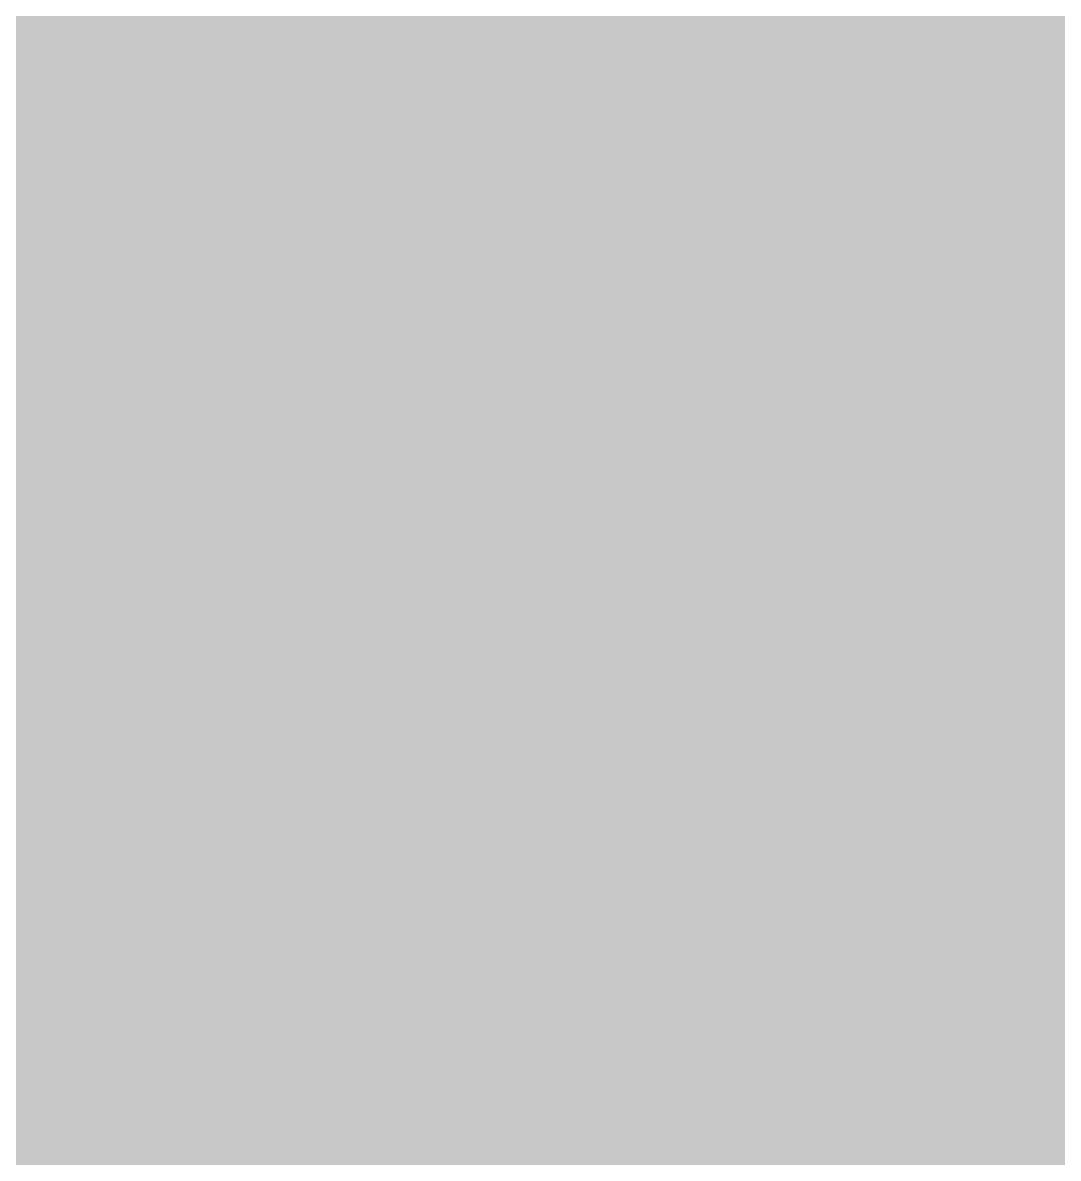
# Model space of a CAD drawing. Header units: inches. Extents: x 288635 to 693176, y 676945 to 1601077.
# Drawn here: x 524755.25 to 524776.42, y 1211173.39 to 1211196.61 of the extents above; entities that cross this region are included whole.
import ezdxf

# ---------------------------------------------------------------- set-up
doc = ezdxf.new("R2010")
doc.units = ezdxf.units.IN
doc.header["$MEASUREMENT"] = 0

msp = doc.modelspace()

# ---------------------------------------------------------------- hatches: boundary and pattern name
h = msp.add_hatch(color=256)
h.paths.add_polyline_path([(528936.2363, 1208711.6911), (528697.4759, 1208391.6505), (528346.9552, 1208076.6898), (528258.4206, 1208056.1957), (527798.3141, 1207949.6896), (527315.7131, 1208025.8897), (526817.8721, 1208249.4102), (526791.8504, 1208075.3629), (526479.6414, 1207731.4039), (526109.224, 1207096.4026), (525871.0985, 1206725.9852), (525553.5979, 1205884.6085), (525289.014, 1205265.4823), (525093.222, 1204810.398), (524796.8881, 1204323.5637), (524527.0125, 1204069.5632), (524193.6368, 1203884.3545), (523913.178, 1203715.0208), (523542.7605, 1203688.5625), (523003.0095, 1203815.5627), (522948.0521, 1203853.45), (522736.2913, 1203784.1478), (522382.4181, 1203773.5844), (522337.3637, 1203772.2395), (521999.595, 1203802.3679), (521675.6065, 1203831.2671), (521429.9655, 1203874.8657), (521182.2299, 1203918.8361), (520882.0876, 1203972.1082), (520434.3221, 1204175.3493), (520165.8062, 1204297.2288), (519838.2592, 1204570.8269), (519734.0053, 1204657.9095), (519583.2607, 1204784.672), (519583.2558, 1204784.6761), (519510.4848, 1204845.8699), (519413.9646, 1205140.5105), (519495.2448, 1205394.511), (519662.8851, 1205516.4313), (519825.4455, 1205633.2715), (520040.0842, 1205661.3789), (520252.1663, 1205689.1516), (520551.8869, 1205592.6314), (520573.3081, 1205576.867), (520574.2048, 1205576.176), (520804.3475, 1205406.4876), (520832.132, 1205377.4181), (520880.8176, 1205339.9009), (521070.8608, 1205127.6449), (521267.0439, 1204934.1862), (521409.5632, 1204808.8043), (521518.9939, 1204730.2997), (521595.194, 1204711.2496), (521679.7617, 1204761.0285), (521584.84, 1204868.6065), (521404.9229, 1205286.649), (521416.1388, 1205558.6353), (521426.0896, 1205799.9417), (521690.6735, 1206376.7345), (522214.0424, 1206808.229), (522833.6758, 1207011.7358), (523415.7603, 1207228.6945), (524151.3034, 1207667.9037), (524728.0963, 1208096.5296), (525220.2222, 1208551.6138), (525360.604, 1208804.7265), (525621.235, 1209333.0757), (525756.1169, 1209728.5128), (525441.1894, 1210418.5745), (525150.7821, 1210852.9154), (524735.2164, 1211188.5574), (524232.5879, 1211535.7534), (524307.842, 1211580.3081), (524342.3059, 1211603.4287), (524344.5887, 1211603.2184), (524353.4548, 1211605.1547), (524357.2597, 1211605.9857), (524443.2659, 1211624.7687), (524542.3658, 1211646.4112), (524666.9807, 1211673.6259), (524724.0372, 1211686.0865), (524738.6095, 1211689.2689), (524846.3731, 1211664.7768), (524940.0358, 1211615.5642), (525025.6153, 1211520.0283), (525243.069, 1211409.1765), (525365.492, 1211291.2052), (525522.4695, 1211139.936), (525639.4458, 1210927.6457), (525796.7901, 1210642.095), (526126.9907, 1210088.3739), (526259.071, 1209631.1729), (526629.9117, 1208945.3716), (527031.2325, 1208615.1709), (527314.0925, 1208501.2922), (527422.3933, 1208457.6906), (527869.4342, 1208447.5306), (528214.8749, 1208533.8908), (528433.3153, 1208696.4511), (528509.5155, 1208864.0914), (528631.4357, 1209153.652), (528621.2757, 1209509.2527), (528458.7154, 1209875.0134), (528199.6349, 1210332.2143), (527930.3943, 1210687.8151), (527336.0331, 1211109.4559), (527314.0925, 1211121.6451), (526741.672, 1211439.6566), (526398.2923, 1211550.2364), (526142.2308, 1211632.6969), (526162.152, 1211788.8119), (526165.8983, 1211818.1707), (526186.2112, 1211867.8775), (526335.2711, 1211846.0574), (527086.1284, 1211591.2244), (527554.4736, 1211424.4165), (527981.1944, 1211165.336), (528497.5983, 1210677.6253), (528771.0869, 1210372.3998), (528992.1165, 1209986.7737), (529129.2767, 1209509.2527), (529088.6367, 1209087.6119), (528936.2363, 1208711.6911)], flags=0)
h.paths.add_polyline_path([(526148.7401, 1208919.2825), (526081.2706, 1209031.7317), (526030.3551, 1208901.0087), (525929.307, 1208641.5724), (525648.7154, 1208234.138), (525543.0145, 1208080.6546), (525365.492, 1207840.3164), (525199.0555, 1207614.987), (524569.3459, 1207138.736), (524013.7198, 1206911.1939), (523346.9685, 1206625.4433), (523294.2494, 1206607.2643), (523040.0512, 1206519.6098), (522828.3841, 1206387.3179), (522757.7536, 1206334.345), (522619.2372, 1206230.4577), (522574.3836, 1206196.8175), (522437.1927, 1205970.4526), (522372.979, 1205864.4999), (522362.7165, 1205847.5668), (522372.7411, 1205679.655), (522383.8832, 1205493.0244), (522551.8974, 1205161.304), (522590.2586, 1205085.5653), (522960.676, 1204656.9394), (523278.1767, 1204397.6472), (523548.0522, 1204244.1886), (523823.2194, 1204233.6052), (524061.3449, 1204297.1053), (524246.5536, 1204408.2306), (524468.8041, 1204635.7727), (524616.971, 1204895.0649), (524801.8831, 1205679.655), (524845.4473, 1205864.4999), (524853.9894, 1205900.7445), (524882.6889, 1205970.4526), (525082.6386, 1206456.1097), (525365.492, 1206951.1031), (525527.1395, 1207233.9862), (525765.265, 1207704.9455), (526035.1405, 1208562.1972), (526148.7401, 1208919.2825)], flags=0)
h.paths.add_polyline_path([(522304.5081, 1204297.1053), (521952.4217, 1204517.6429), (521944.4447, 1204412.164), (521668.2192, 1204431.2141), (521284.0434, 1204602.6644), (520880.8176, 1204916.9901), (520629.9921, 1205129.7155), (520426.7917, 1205278.9408), (520172.7912, 1205339.2659), (520039.4409, 1205313.8658), (519887.0406, 1205234.4907), (519820.3655, 1205088.4404), (519912.4406, 1204856.6649), (520296.6164, 1204558.2143), (520696.6672, 1204364.5389), (521061.7929, 1204231.1887), (521509.4688, 1204158.1635), (522058.7449, 1204081.9634), (522217.9596, 1204103.6693), (522524.4806, 1204145.4576), (522427.6725, 1204212.1965), (522304.5081, 1204297.1053)], flags=0)

doc.saveas('drawing.dxf')
